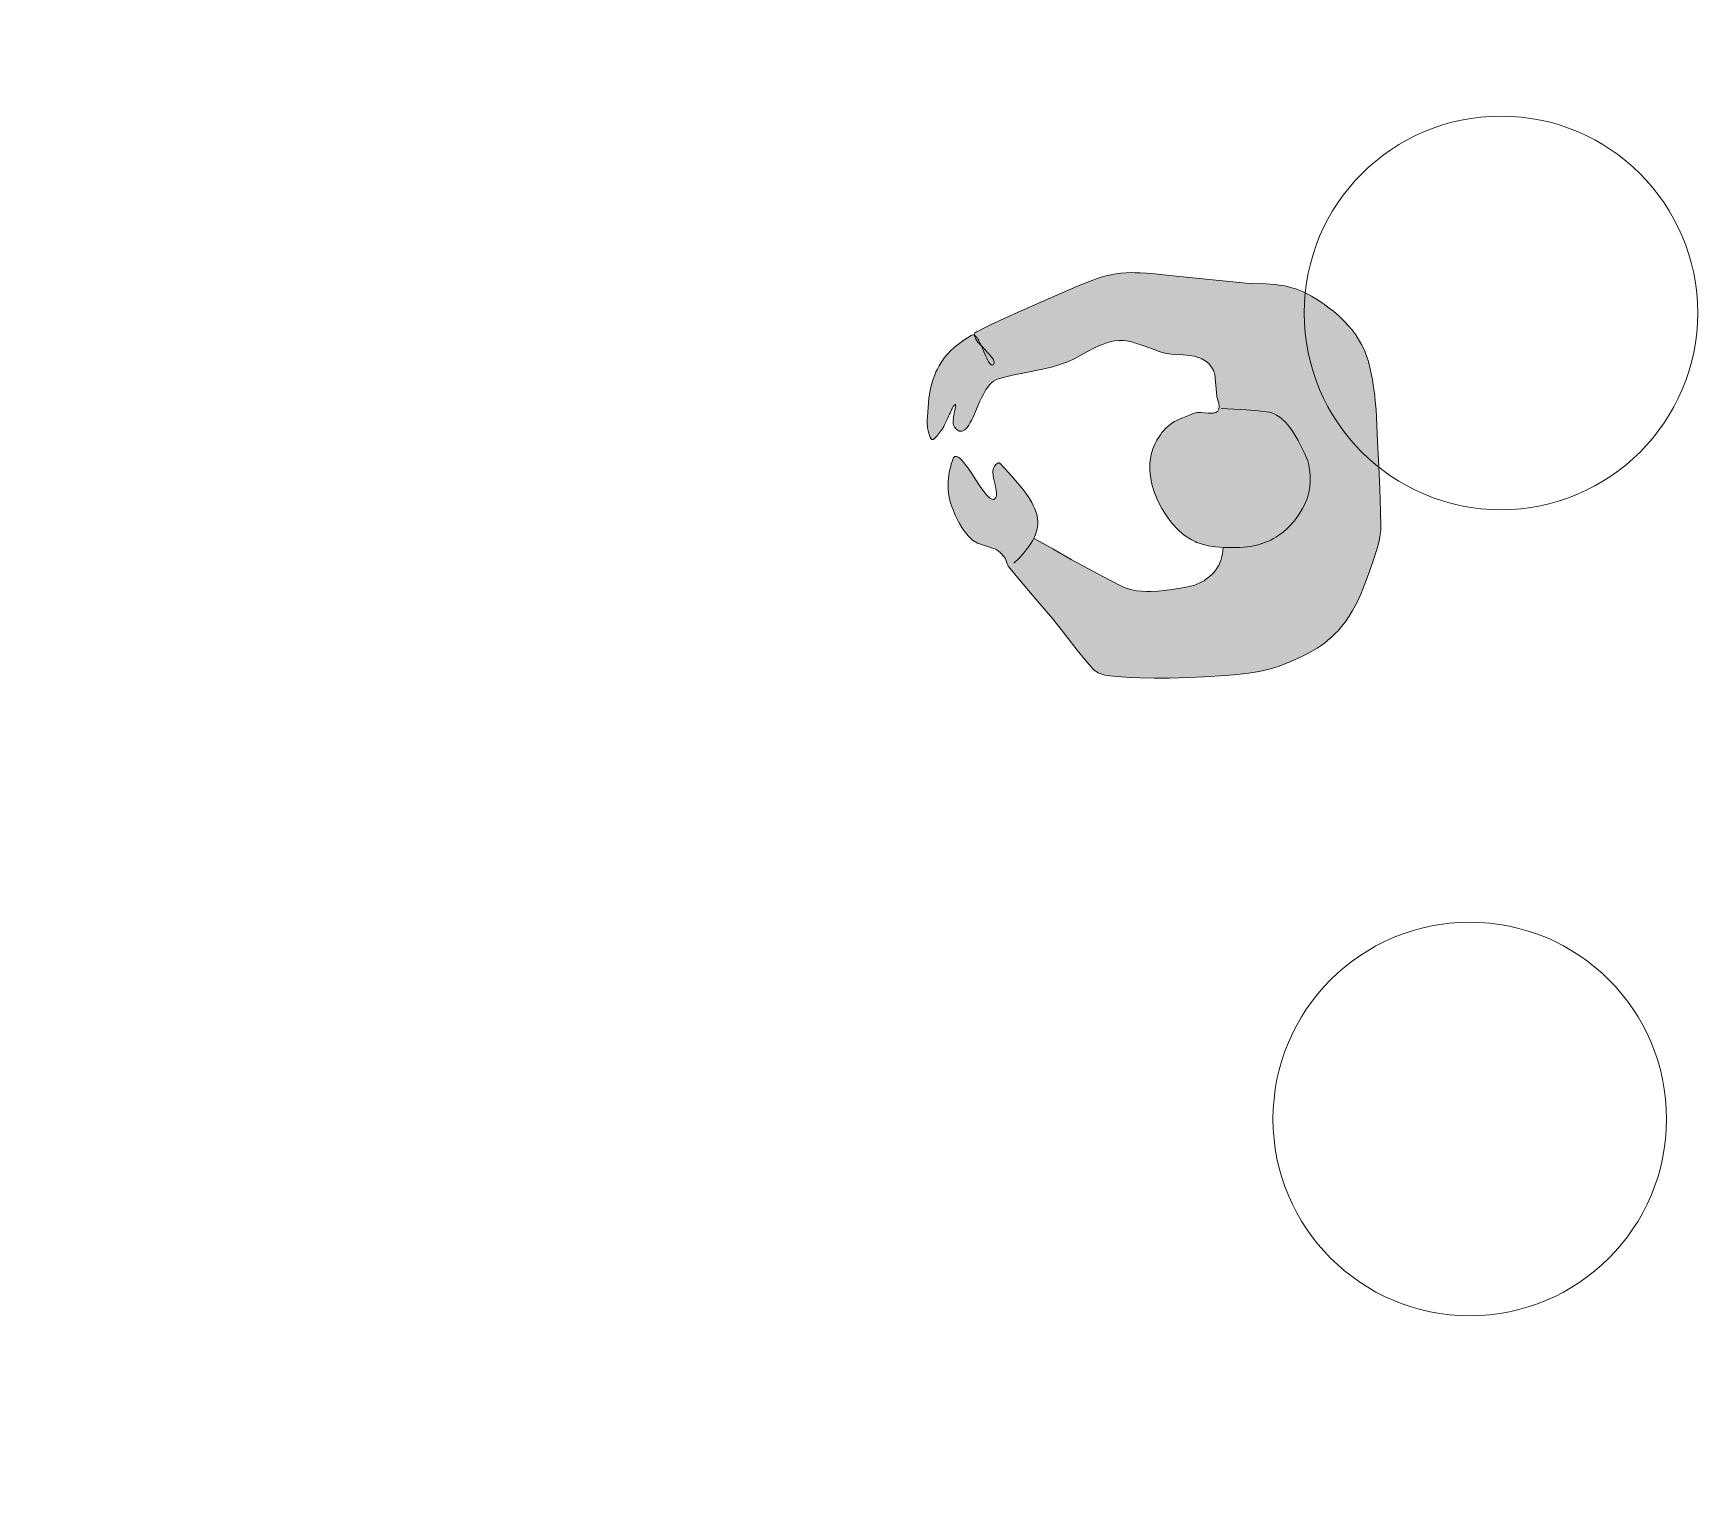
# Model space of a CAD drawing. Header units: millimetres. Extents: x 32078 to 83548, y -4690 to 56252.
# Drawn here: x 44369 to 46484, y 20789 to 22645 of the extents above; entities that cross this region are included whole.
import ezdxf

# ---------------------------------------------------------------- set-up
doc = ezdxf.new("R2010")
doc.units = ezdxf.units.MM
doc.header["$MEASUREMENT"] = 0
for name, color, linetype, lineweight in [('FURN-FREE', 1, 'Continuous', 0), ('FURN-STOR', 213, 'Continuous', 0), ('PRES-FILL', 7, 'Continuous', 0), ('PRES-PEOP', 42, 'Continuous', 0)]:
    doc.layers.add(name, color=color, linetype=linetype, lineweight=lineweight)

# ---------------------------------------------------------------- blocks, each defined once
blk = doc.blocks.new('*U94')
at = {"layer": 'PRES-FILL', "linetype": 'ByBlock', "lineweight": -2, "extrusion": (0, 0, -1)}
h = blk.add_hatch(color=0, dxfattribs=at)
edge = h.paths.add_edge_path(flags=16)
edge.add_spline(control_points=[(240, -161), (239.2, -157.9), (235.7, -154.1), (231.4, -150.1)], knot_values=[0, 0, 0, 0, 1, 1, 1, 1], degree=3, periodic=0)
edge.add_spline(control_points=[(231.4, -150.1), (224.7, -137.9), (218.2, -121), (212.9, -126), (207.8, -130.9), (221.7, -141), (231.4, -150.1)], knot_values=[0, 0, 0, 0, 0.509531, 0.509531, 0.509531, 1, 1, 1, 1], degree=3, periodic=0)
edge.add_spline(control_points=[(231.4, -150.1), (234.3, -155.3), (237.1, -159.6), (240, -161)], knot_values=[0, 0, 0, 0, 1, 1, 1, 1], degree=3, periodic=0)
edge.add_spline(control_points=[(240, -161), (240.4, -162.9), (239.8, -164.6), (237.7, -165.8), (221, -175.5), (204, -185.4), (186.8, -194.7), (165.8, -206), (144.9, -217.3), (123.7, -228.3), (103.6, -238.9), (83.2, -250.1), (60.8, -254.1), (41.5, -257.5), (22, -256.7), (2.6, -256.3), (-28.4, -255.8), (-59.5, -254.6), (-90.5, -254), (-105.6, -253.8), (-120.8, -255), (-136, -254.9), (-154.6, -254.8), (-172.2, -249.8), (-189.9, -240.5), (-222.5, -223.3), (-249.7, -199.5), (-261.6, -166.4), (-269.7, -143.7), (-274.3, -120.8), (-277.3, -97.4), (-279.9, -76.5), (-282.5, -55.6), (-285.1, -34.7), (-288.1, -9.4), (-291.2, 15.9), (-293.5, 41.2), (-295.3, 60.4), (-288.6, 79.2), (-283.8, 98.2), (-277.7, 122), (-270.9, 144.1), (-257.6, 165.8), (-244.5, 187.3), (-226.4, 202.3), (-204.7, 214.6), (-183.9, 226.5), (-163, 235.6), (-140.2, 240), (-107, 246.5), (-73.7, 250.6), (-40.3, 253.9), (-15.3, 256.4), (10, 257.5), (35.2, 256.8), (43, 256.6), (51.6, 255.1), (57.3, 249.7), (77.6, 230.3), (94.5, 209.7), (113.4, 190.1), (133.4, 169.4), (154.2, 149.4), (174, 128.5), (176.4, 125.9), (176.7, 122), (178.7, 119.1), (180.8, 116.2), (183.4, 113.7), (186.2, 111.4), (196.9, 103), (213.1, 106.2), (224.2, 97), (238.7, 85), (247.2, 68.6), (253.7, 53.4), (260.7, 37.3), (260.2, 14), (255, -2.2), (248.1, -23.6), (206.8, 58), (197.5, 43.3), (192.2, 34.9), (209.4, 11.6), (201.1, 1.7), (199.7, 0.1), (196.9, -3), (195.2, -1.5), (172.4, 17.8), (145.7, 43.5), (141.3, 69.1), (140.2, 75.8), (141.4, 83), (144.3, 90.3)], knot_values=[0, 0, 0, 0, 0.004098, 0.004098, 0.004098, 0.036354, 0.036354, 0.036354, 0.07573, 0.07573, 0.07573, 0.113201, 0.113201, 0.113201, 0.145266, 0.145266, 0.145266, 0.196552, 0.196552, 0.196552, 0.221625, 0.221625, 0.221625, 0.252365, 0.252365, 0.252365, 0.309173, 0.309173, 0.309173, 0.348127, 0.348127, 0.348127, 0.382965, 0.382965, 0.382965, 0.425054, 0.425054, 0.425054, 0.456865, 0.456865, 0.456865, 0.496842, 0.496842, 0.496842, 0.536467, 0.536467, 0.536467, 0.574696, 0.574696, 0.574696, 0.630228, 0.630228, 0.630228, 0.671879, 0.671879, 0.671879, 0.684675, 0.684675, 0.684675, 0.729775, 0.729775, 0.729775, 0.777357, 0.777357, 0.777357, 0.783126, 0.783126, 0.783126, 0.789055, 0.789055, 0.789055, 0.811446, 0.811446, 0.811446, 0.840448, 0.840448, 0.840448, 0.871083, 0.871083, 0.871083, 0.911485, 0.911485, 0.911485, 0.934486, 0.934486, 0.934486, 0.938181, 0.938181, 0.938181, 0.987094, 0.987094, 0.987094, 1, 1, 1, 1], degree=3, periodic=0)
edge.add_line((144.3, 90.3), (95.3, 113.2))
edge.add_spline(control_points=[(95.3, 113.2), (73.8, 123.3), (52, 132.9), (30, 141.9), (6.7, 151.5), (-21, 144.9), (-45.6, 139), (-59, 135.8), (-71.6, 132), (-82.3, 120.6), (-90.7, 111.8), (-94.8, 102.2), (-95.5, 91.6)], knot_values=[0, 0, 0, 0, 0.324205, 0.324205, 0.324205, 0.66843, 0.66843, 0.66843, 0.855113, 0.855113, 0.855113, 1, 1, 1, 1], degree=3, periodic=0)
edge.add_line((-95.5, 91.6), (-96, 83.1))
edge.add_spline(control_points=[(-96, 83.1), (-82.3, 83.5), (-68.4, 82.8), (-54.4, 76.2), (-36.4, 67.8), (-25.9, 56.4), (-14.5, 39.7), (-3, 22.7), (3.4, 5.5), (4.9, -11.9), (6.1, -27.4), (2.6, -43.2), (-9.2, -59.1), (-19.6, -73.1), (-32.3, -77), (-44.8, -83.5), (-54.4, -88.5), (-74.2, -81.2), (-76.7, -91.6), (-78, -96.9), (-74.5, -102.6), (-72.9, -107.9), (-68.9, -121.5), (-72.5, -137.8), (-59.6, -148.2), (-41.7, -162.6), (-20.5, -153.7), (-1.2, -157.5), (16, -160.9), (33.6, -168.9), (50.6, -169.1), (78.1, -169.5), (102.5, -142.7), (128.7, -132.4), (153.1, -122.8), (181.4, -117.7), (205.3, -108.5), (230, -99), (230.6, -40.5), (248.4, -38.2), (250.3, -37.9), (254.5, -40.7), (256.1, -42.9), (261.3, -49.8), (254.6, -73.9), (257.7, -71.7), (261.7, -68.6), (266.3, -46.5), (273.4, -36.3), (276.2, -32.3), (281.9, -21), (284.7, -25.9), (289.9, -34.8), (291.2, -44), (291.5, -53.1), (292.1, -76.4), (293.7, -99.7), (279.5, -123.6), (269.3, -140.7), (255.6, -152), (244.1, -160.6), (242.7, -161.7), (241.3, -161.7), (240, -161)], knot_values=[0, 0, 0, 0, 0.044568, 0.044568, 0.044568, 0.101682, 0.101682, 0.101682, 0.159954, 0.159954, 0.159954, 0.212108, 0.212108, 0.212108, 0.25772, 0.25772, 0.25772, 0.292514, 0.292514, 0.292514, 0.310285, 0.310285, 0.310285, 0.355053, 0.355053, 0.355053, 0.417583, 0.417583, 0.417583, 0.47369, 0.47369, 0.47369, 0.564976, 0.564976, 0.564976, 0.649839, 0.649839, 0.649839, 0.736981, 0.736981, 0.736981, 0.746599, 0.746599, 0.746599, 0.777051, 0.777051, 0.777051, 0.817948, 0.817948, 0.817948, 0.83422, 0.83422, 0.83422, 0.863911, 0.863911, 0.863911, 0.939425, 0.939425, 0.939425, 0.993629, 0.993629, 0.993629, 1, 1, 1, 1], degree=3, periodic=0)
at = {"layer": 'PRES-PEOP', "color": 0, "linetype": 'ByBlock', "lineweight": -2, "extrusion": (0, 0, -1), "flags": 128}
for points in [[(167.5, 123.7), (161.7, 117), (157, 110.9), (153.3, 105.6), (150.3, 101), (148, 96.9), (146.2, 93.3), (144.9, 90.2), (143.8, 87.5), (143.1, 85.1), (142, 81), (141.5, 78), (141.2, 75.7), (141.1, 72.4), (141.3, 69.1), (142.2, 64.3), (143.4, 59.9), (145, 55.9), (146.8, 52), (148.8, 48.5), (150.8, 45.2), (155.1, 39.1), (159.4, 33.8), (163.4, 29.2), (170.9, 21.3), (182.9, 9.7), (195.2, -1.5), (195.4, -1.7), (195.5, -1.8), (195.7, -1.8), (195.9, -1.9), (196, -1.9), (196.2, -2), (196.4, -2), (196.7, -1.9), (197, -1.8), (197.3, -1.7), (197.6, -1.6), (197.8, -1.5), (198.1, -1.3), (198.5, -1), (198.9, -0.7), (199.2, -0.4), (199.8, 0.2), (200.1, 0.6), (200.4, 0.9), (200.6, 1.1), (200.9, 1.4), (201.1, 1.7), (201.7, 2.7), (202.2, 3.7), (202.6, 4.7), (202.9, 5.8), (203.1, 6.8), (203.2, 9), (203, 11.2), (202.7, 13.3), (202.3, 15.4), (201.3, 19.4), (199.2, 26.4), (198.4, 28.9), (197.8, 31.1), (197.3, 33), (197, 34.6), (196.7, 35.9), (196.5, 38), (196.5, 39.6), (196.5, 40.6), (196.9, 42), (197.5, 43.3), (198.4, 44.4), (199.5, 44.9), (200.7, 45), (202, 44.7), (203.4, 44.1), (204.8, 43.2), (206.3, 42.1), (207.8, 40.8), (209.3, 39.3), (210.8, 37.8), (213.8, 34.4), (216.8, 30.8), (219.7, 27.2), (230.8, 13), (234.9, 7.9), (238.4, 3.9), (241.2, 0.7), (243.6, -1.6), (245.6, -3.3), (247.2, -4.5), (248.5, -5.2), (249.6, -5.7), (250.5, -5.9), (251.9, -5.9), (252.9, -5.5), (253.5, -5), (254.3, -3.8), (255, -2.2), (255.9, 1), (256.6, 4.1), (257.2, 7.1), (258.1, 12.9), (258.5, 18.1), (258.7, 22.8), (258.7, 26.8), (258.6, 30.3), (258, 36.5), (257.3, 40.9), (256.6, 44.2), (255.3, 48.9), (253.7, 53.4), (251.3, 59.2), (248.9, 64.2), (246.6, 68.7), (244.5, 72.5), (242.4, 75.8), (240.6, 78.7), (237, 83.6), (234.2, 87.1), (231.9, 89.7), (228.2, 93.5), (224.2, 97), (222.1, 98.6), (220, 99.8), (217.9, 100.9), (215.9, 101.7), (214.1, 102.3), (210.5, 103.3), (197.7, 106.2), (194.6, 107.1), (192.4, 107.9), (190.8, 108.6), (188.5, 109.9), (186.2, 111.4), (185.2, 112.3), (184.3, 113), (183.5, 113.7), (182.2, 115), (181.3, 116), (180.6, 116.7), (179.6, 117.9), (178.7, 119.1), (178.4, 119.7), (178.1, 120.2), (177.6, 121.3), (176, 125.1), (175.6, 126), (175.3, 126.7), (175, 127.1), (174.5, 127.8), (174.2, 128.1), (174, 128.5), (159, 144), (136.2, 167), (113.4, 190.1), (99.5, 204.9), (78.9, 227.5), (68.3, 238.6), (57.3, 249.7), (56.2, 250.6), (55.1, 251.5), (54, 252.2), (53, 252.8), (52, 253.3), (50, 254.2), (48.3, 254.8), (46.7, 255.3), (45.3, 255.6), (42.8, 256.1), (40.9, 256.4), (38, 256.7), (35.2, 256.8), (25.7, 257), (9.1, 256.9), (-3.3, 256.5), (-21.8, 255.5), (-40.3, 253.9), (-65.4, 251.2), (-84.1, 249), (-112.2, 244.9), (-126.2, 242.6), (-140.2, 240), (-148.6, 238.1), (-155.9, 236.2), (-162.2, 234.2), (-167.7, 232.2), (-177.1, 228.5), (-184, 225.4), (-194.4, 220.2), (-204.7, 214.6), (-212.7, 209.9), (-219.3, 205.5), (-224.9, 201.4), (-229.7, 197.7), (-233.6, 194.3), (-237, 191.2), (-242.7, 185.5), (-246.7, 180.9), (-249.6, 177.4), (-253.7, 171.8), (-257.6, 165.8), (-262.3, 157.7), (-266, 150.5), (-268.9, 144.1), (-271.2, 138.6), (-274.9, 128.7), (-277.3, 121.2), (-280.7, 109.8), (-283.8, 98.2), (-287.6, 84), (-290.3, 73.3), (-292, 65.3), (-293, 59.3), (-293.5, 54.8), (-293.7, 51.4), (-293.8, 46.4), (-293.5, 41.2), (-291.6, 22.2), (-288.5, -6.2), (-285.1, -34.7), (-281.2, -66.1), (-277.3, -97.4), (-276.1, -106.2), (-274.9, -113.8), (-272.4, -127.1), (-270.2, -136.9), (-268.4, -144.3), (-265.2, -155.4), (-261.6, -166.4), (-259.2, -172.5), (-256.7, -178), (-254, -183), (-251.3, -187.5), (-248.5, -191.6), (-242.9, -199.1), (-237.6, -205.3), (-232.5, -210.4), (-227.8, -214.7), (-219.2, -221.9), (-212.3, -226.9), (-206.9, -230.5), (-198.5, -235.7), (-189.9, -240.5), (-183.2, -243.8), (-177.4, -246.3), (-172.3, -248.3), (-167.9, -249.8), (-163.9, -251), (-160.5, -251.9), (-154.4, -253.2), (-149.9, -253.9), (-146.4, -254.3), (-141.2, -254.7), (-136, -254.9), (-124.6, -254.8), (-107.5, -254.2), (-99, -254), (-90.5, -254), (-43.9, -255.2), (2.6, -256.3), (17.2, -256.6), (28.1, -256.7), (36.3, -256.5), (42.5, -256.2), (47.1, -255.9), (53.9, -255.1), (60.8, -254.1), (64.9, -253.3), (72.6, -251.3), (79.2, -249.2), (85, -247.1), (89.9, -245), (98.5, -241.2), (111.2, -234.9), (123.7, -228.3), (155.3, -211.6), (186.8, -194.7), (199.6, -187.6), (218.8, -176.8), (237.7, -165.8), (238.8, -165), (239.5, -164.2), (239.9, -163.3), (240.1, -162.4), (240.1, -161.4), (239.9, -160.5), (239.5, -159.5), (239, -158.5), (238.4, -157.5), (237.8, -156.5), (236.2, -154.5), (234.4, -152.6), (232.6, -150.8), (228.8, -147.2), (222, -141), (219.5, -138.7), (217.6, -136.8), (216.1, -135.2), (214.9, -133.8), (214, -132.6), (213.3, -131.6), (212.9, -130.8), (212.3, -129.4), (212.1, -128.5), (212.1, -127.8), (212.4, -126.9), (212.9, -126), (213.6, -125.4), (214.4, -125.2), (215.1, -125.2), (215.8, -125.4), (216.5, -125.9), (217.3, -126.5), (218, -127.2), (218.7, -128.1), (219.4, -129), (220.8, -131.2), (222.2, -133.5), (223.5, -135.8), (226, -140.5), (230.6, -149.1), (232.3, -152.1), (233.8, -154.5), (235.1, -156.4), (236.3, -157.8), (237.3, -159), (238.2, -159.8), (238.9, -160.4), (239.6, -160.8), (240.7, -161.3), (241.6, -161.4), (242.2, -161.4), (243.2, -161.2), (244.1, -160.6), (248.5, -157.3), (252.5, -154.2), (256.1, -151.2), (259.3, -148.4), (262.1, -145.9), (264.5, -143.5), (268.6, -139.1), (271.5, -135.5), (273.7, -132.7), (276.7, -128.3), (278.1, -126), (279.5, -123.6), (281.7, -119), (283.6, -114.8), (285.1, -110.9), (286.4, -107.2), (288.3, -100.4), (289.5, -94.4), (290.3, -89.2), (290.8, -84.7), (291.4, -76.8), (291.6, -65), (291.5, -53.1), (291.4, -49.7), (291.2, -46.6), (290.9, -43.9), (290.5, -41.5), (290.2, -39.4), (289.8, -37.6), (289.4, -36.1), (288.5, -33.4), (287.7, -31.4), (287.1, -30), (286, -27.9), (284.7, -25.9), (284.4, -25.5), (284.1, -25.2), (283.8, -25), (283.5, -24.9), (283.2, -24.9), (283, -24.9), (282.7, -24.9), (282.4, -25), (282.1, -25.1), (281.5, -25.4), (281, -25.8), (280.5, -26.3), (280, -26.8), (279.6, -27.3), (278.7, -28.3), (278, -29.4), (276.7, -31.2), (275.8, -32.7), (275.1, -33.7), (274.7, -34.4), (274.3, -34.9), (273.8, -35.7), (273.4, -36.3), (272.1, -38.4), (270.9, -40.5), (269.9, -42.7), (268.9, -44.8), (267.2, -49), (265.8, -52.8), (264.7, -56.1), (263.7, -58.9), (262.9, -61.2), (262.2, -63.2), (261.6, -64.8), (261.1, -66), (260.7, -67.1), (259.9, -68.7), (259.3, -69.7), (258.9, -70.4), (258.3, -71.2), (257.7, -71.7), (257.4, -71.7), (257.2, -71.7), (257, -71.5), (256.9, -71.3), (256.9, -70.9), (256.9, -70.5), (256.9, -70), (256.9, -69.5), (257, -68.3), (257.1, -67), (257.3, -65.6), (257.5, -64.2), (257.6, -62.9), (257.9, -60.2), (258.2, -57.7), (258.4, -55.5), (258.4, -53.6), (258.5, -52), (258.4, -50.6), (258.3, -49.4), (258.1, -47.5), (257.8, -46.1), (257.5, -45.2), (257.2, -44.6), (256.7, -43.7), (256.1, -42.9), (255.8, -42.5), (255.4, -42.1), (255, -41.7), (254.6, -41.4), (253.8, -40.7), (253.1, -40.2), (252.5, -39.8), (251.9, -39.4), (251.4, -39.1), (251, -38.9), (250.6, -38.7), (250.3, -38.6), (249.7, -38.4), (249.4, -38.3), (249.1, -38.2), (248.7, -38.2), (248.4, -38.2), (246.7, -38.5), (245.2, -39.1), (243.8, -39.9), (242.6, -41), (241.4, -42.2), (240.3, -43.6), (238.4, -46.7), (236.7, -50.1), (235.1, -53.7), (233.7, -57.3), (231.2, -64.7), (226.6, -78.2), (224.7, -83.3), (222.9, -87.5), (221.2, -91.1), (219.7, -94.1), (218.2, -96.5), (215.5, -100.5), (213.3, -103.1), (211.5, -104.8), (208.5, -106.9), (205.3, -108.5), (196.2, -111.8), (187.9, -114.4), (173, -118.7), (150.5, -125), (139.4, -128.5), (128.7, -132.4), (123.8, -134.5), (119.2, -136.8), (110.7, -141.6), (96, -151.1), (84.9, -157.9), (80.7, -160.3), (77, -162.2), (70.5, -165.1), (65.6, -166.8), (61.9, -167.8), (56.3, -168.8), (53.4, -169.1), (50.6, -169.1), (47.4, -169), (44.4, -168.7), (38.8, -167.8), (33.8, -166.8), (29.4, -165.7), (21.8, -163.6), (10.2, -160.3), (4.5, -158.8), (-1.2, -157.5), (-4.8, -156.9), (-8.3, -156.6), (-14.8, -156.5), (-26.3, -156.8), (-30.6, -156.9), (-34.3, -156.8), (-37.6, -156.6), (-40.4, -156.2), (-42.9, -155.8), (-47.2, -154.8), (-50.4, -153.6), (-52.7, -152.6), (-56.2, -150.6), (-57.9, -149.5), (-59.6, -148.2), (-60.8, -147.2), (-61.8, -146.2), (-63.6, -144.2), (-65, -142.2), (-66.1, -140.3), (-67, -138.4), (-67.7, -136.6), (-68.3, -134.9), (-72.9, -107.9), (-73.2, -106.9), (-76.1, -99.3), (-76.4, -98.3), (-76.6, -97.5), (-76.8, -96.7), (-77, -95.4), (-77, -94.5), (-77, -93.7), (-76.9, -92.7), (-76.7, -91.6), (-76.4, -90.6), (-76, -89.8), (-75.6, -89.1), (-75.1, -88.5), (-74.5, -88), (-73.9, -87.5), (-73.3, -87.1), (-71.9, -86.5), (-70.5, -86.1), (-69.1, -85.8), (-67.7, -85.7), (-66.3, -85.5), (-63.6, -85.4), (-58.6, -85.5), (-54.8, -85.5), (-52.1, -85.3), (-50.1, -85.1), (-48.7, -84.8), (-47.6, -84.6), (-46.2, -84.1), (-44.8, -83.5), (-40.1, -81.2), (-31.9, -77.2), (-28.9, -75.6), (-26.3, -74.1), (-24, -72.7), (-22, -71.4), (-18.7, -69), (-16.2, -66.9), (-14.4, -65.1), (-11.8, -62.3), (-10.5, -60.8), (-9.2, -59.1), (-7.1, -56.2), (-5.3, -53.4), (-3.8, -50.8), (-2.5, -48.4), (-1.3, -46.1), (0.5, -41.8), (1.9, -38), (2.8, -34.7), (3.5, -31.9), (4, -29.4), (4.7, -25), (4.9, -21.7), (5.1, -16.8), (4.9, -11.9), (4.6, -8.6), (3.7, -2.5), (2.5, 2.9), (1.2, 7.6), (-0.1, 11.7), (-1.4, 15.2), (-2.6, 18.3), (-5.1, 23.8), (-7.2, 27.8), (-10.7, 33.8), (-14.5, 39.7), (-18.8, 45.6), (-22.5, 50.4), (-25.8, 54.4), (-28.8, 57.7), (-31.5, 60.4), (-33.9, 62.7), (-38.4, 66.5), (-42, 69.2), (-44.9, 71), (-49.5, 73.7), (-54.4, 76.2), (-57.1, 77.4), (-59.7, 78.4), (-62.1, 79.3), (-66.6, 80.6), (-70.5, 81.5), (-73.9, 82.1), (-76.9, 82.5), (-82.1, 82.9), (-86, 83.1), (-91.8, 83.2), (-97.7, 83), (-105, 82.7), (-111.4, 82.2), (-116.9, 81.6), (-121.8, 80.8), (-126.1, 80), (-129.8, 79.2), (-136.3, 77.4), (-141.1, 75.8), (-144.7, 74.4), (-150.1, 71.9), (-155.4, 69.1), (-158.7, 67.1), (-161.6, 65.2), (-164.2, 63.3), (-166.5, 61.4), (-170.7, 57.7), (-174, 54.3), (-176.8, 51.2), (-179.1, 48.4), (-182.9, 43.3), (-185.5, 39.2), (-189.2, 32.9), (-192.6, 26.2), (-194.4, 22), (-195.9, 18), (-197.1, 14.1), (-198, 10.4), (-198.7, 6.9), (-199.2, 3.6), (-199.7, -2.6), (-199.8, -8.1), (-199.5, -12.8), (-199.1, -17), (-198.5, -20.6), (-197.1, -26.8), (-195.7, -31.3), (-194.5, -34.7), (-192.3, -39.5), (-189.8, -44.2), (-185, -52.3), (-180.5, -59.5), (-176.2, -65.8), (-172.3, -71), (-168.6, -75.4), (-165.3, -78.9), (-162.3, -81.8), (-159.5, -84.1), (-157, -86), (-154.8, -87.4), (-150.7, -89.6), (-147.5, -90.9), (-145.1, -91.7), (-141.3, -92.5), (-137.4, -92.9), (-123, -93.2), (-112.1, -93.3), (-95.9, -93), (-79.7, -92.7)], [(144.3, 90.3), (119.8, 101.8), (95.3, 113.2), (79.1, 120.7), (54.7, 131.5), (30, 141.9), (25.6, 143.5), (21.3, 144.7), (17.3, 145.6), (13.4, 146.1), (9.8, 146.5), (2.9, 146.7), (-3.2, 146.5), (-8.6, 146.1), (-18, 144.9), (-25, 143.6), (-35.4, 141.4), (-45.6, 139), (-50.6, 137.8), (-54.8, 136.6), (-58.5, 135.4), (-61.7, 134.3), (-64.4, 133.1), (-66.8, 132), (-68.9, 131), (-72.4, 128.9), (-74.9, 127.2), (-76.8, 125.7), (-79.6, 123.3), (-82.3, 120.6), (-83.9, 119), (-85.2, 117.4), (-86.4, 115.9), (-87.4, 114.5), (-89.1, 111.8), (-90.5, 109.4), (-91.5, 107.3), (-92.4, 105.4), (-93, 103.7), (-93.9, 100.8), (-94.5, 98.5), (-94.8, 96.8), (-95.2, 94.2), (-95.5, 91.6), (-95.8, 87.4), (-96, 83.1)]]:
    blk.add_lwpolyline(points, dxfattribs=at)

msp = doc.modelspace()

# ---------------------------------------------------------------- linework, layer by layer
at = {"layer": 'FURN-STOR'}
for centre in [(46234, 22290), (46194.4, 21266)]:
    msp.add_circle(centre, 250, dxfattribs=at)

# ---------------------------------------------------------------- wipeouts: each hides what was drawn before it
at = {"linetype": 'Continuous'}
msp.add_wipeout([(45853.7, 22587.3), (44354.8, 22645.2), (44285.3, 20846.6), (45784.2, 20788.7)], dxfattribs=at).dxf.layer = 'FURN-FREE'

# ---------------------------------------------------------------- next in the draw order: block references
at = {"layer": 'PRES-FILL', "extrusion": (0, 0, -1), "rotation": 184.4259731010046}
msp.add_blockref('*U94', (-45791.9, 22082.4), dxfattribs=at)

doc.saveas('drawing.dxf')
